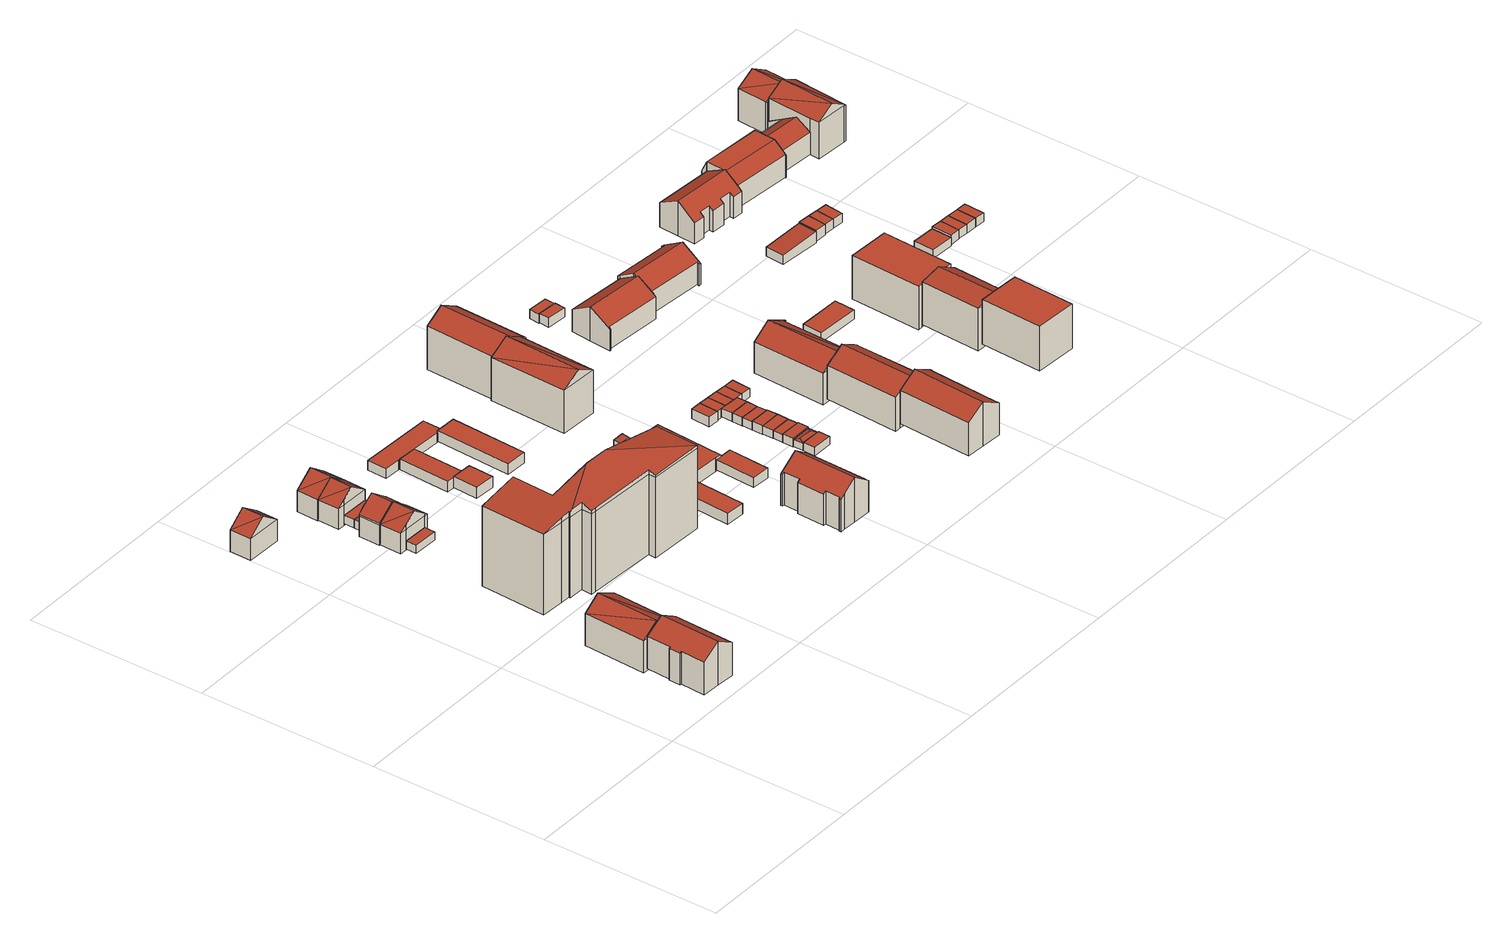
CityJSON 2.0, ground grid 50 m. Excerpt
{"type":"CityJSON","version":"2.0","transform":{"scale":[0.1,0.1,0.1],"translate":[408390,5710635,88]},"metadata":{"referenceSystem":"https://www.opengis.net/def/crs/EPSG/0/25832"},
"CityObjects":{
"building1":{"type":"Building","attributes":{"Gemeindeschluessel":"05978036","Geometrietyp2DReferenz":"3000","function":"31001_1000","roofType":"3100","measuredHeight":12.44},"geometry":[{"type":"MultiSurface","lod":"2","boundaries":[[[0,1,2,3]],[[1,4,5,2]],[[4,6,7,5]],[[6,8,9,7]],[[8,10,11,9]],[[10,12,13,11]],[[12,14,15,13]],[[14,16,17,15]],[[16,18,19,17]],[[18,20,21,19]],[[20,0,3,21]],[[16,14,12,10,8]],[[8,6,4,1,0,20,18,16]],[[3,2,5,7,9,11,13,15,17,19,21]]],"semantics":{"surfaces":[{"type":"WallSurface"},{"type":"RoofSurface"},{"type":"GroundSurface"}],"values":[0,0,0,0,0,0,0,0,0,0,0,1,1,2]}}]},
"building2":{"type":"Building","attributes":{"Gemeindeschluessel":"05978036","Geometrietyp2DReferenz":"3000","function":"31001_1000","roofType":"3100","measuredHeight":12.54},"geometry":[{"type":"MultiSurface","lod":"2","boundaries":[[[22,23,24,25]],[[23,26,27,24]],[[26,28,29,27]],[[28,22,25,29]],[[26,23,30]],[[22,28,31]],[[23,31,30]],[[31,23,22]],[[30,28,26]],[[28,30,31]],[[25,24,27,29]]],"semantics":{"surfaces":[{"type":"WallSurface"},{"type":"RoofSurface"},{"type":"GroundSurface"}],"values":[0,0,0,0,0,0,1,1,1,1,2]}}]},
"building3":{"type":"Building","attributes":{"Gemeindeschluessel":"05978036","Geometrietyp2DReferenz":"3000","function":"31001_1000","roofType":"5000","measuredHeight":9.91},"geometry":[{"type":"MultiSurface","lod":"2","boundaries":[[[32,33,34,35]],[[33,36,37,34]],[[36,38,39,37]],[[38,32,35,39]],[[32,40,41]],[[40,32,38]],[[41,36,33]],[[36,41,40]],[[33,32,41]],[[38,36,40]],[[35,34,37,39]]],"semantics":{"surfaces":[{"type":"WallSurface"},{"type":"RoofSurface"},{"type":"GroundSurface"}],"values":[0,0,0,0,1,1,1,1,0,0,2]}}]},
"building4":{"type":"Building","attributes":{"Gemeindeschluessel":"05978036","Geometrietyp2DReferenz":"3000","function":"31001_2460","roofType":"1000","measuredHeight":2.37},"geometry":[{"type":"MultiSurface","lod":"2","boundaries":[[[42,43,44,45]],[[43,46,47,44]],[[46,48,49,47]],[[48,42,45,49]],[[48,46,43,42]],[[45,44,47,49]]],"semantics":{"surfaces":[{"type":"WallSurface"},{"type":"RoofSurface"},{"type":"GroundSurface"}],"values":[0,0,0,0,1,2]}}]},
"building5":{"type":"Building","attributes":{"Gemeindeschluessel":"05978036","Geometrietyp2DReferenz":"3000","function":"31001_1000","roofType":"3100","measuredHeight":9.55},"geometry":[{"type":"MultiSurface","lod":"2","boundaries":[[[50,51,52,53]],[[51,54,55,52]],[[54,56,57,55]],[[56,58,59,57]],[[58,60,61,59]],[[60,50,53,61]],[[62,63,50]],[[50,60,64,62]],[[63,54,51]],[[62,65,54,63]],[[54,65,56]],[[56,65,62,64,58]],[[58,64,60]],[[50,63,51]],[[53,52,55,57,59,61]]],"semantics":{"surfaces":[{"type":"WallSurface"},{"type":"RoofSurface"},{"type":"GroundSurface"}],"values":[0,0,0,0,0,0,1,1,1,1,0,0,0,0,2]}}]},
"building6":{"type":"Building","attributes":{"Gemeindeschluessel":"05978036","Geometrietyp2DReferenz":"3000","function":"31001_1000","roofType":"5000","measuredHeight":9.78},"geometry":[{"type":"MultiSurface","lod":"2","boundaries":[[[66,67,68,69]],[[67,70,71,68]],[[70,72,73,71]],[[72,74,75,73]],[[74,76,77,75]],[[76,66,69,77]],[[78,79,80,81,82]],[[67,83,78,82,70]],[[66,83,67]],[[76,79,78,83,66]],[[72,81,80,74]],[[70,82,81,72]],[[74,80,79,76]],[[69,68,71,73,75,77]]],"semantics":{"surfaces":[{"type":"WallSurface"},{"type":"RoofSurface"},{"type":"GroundSurface"}],"values":[0,0,0,0,0,0,1,1,0,0,0,0,0,2]}}]},
"building7":{"type":"Building","attributes":{"Gemeindeschluessel":"05978036","Geometrietyp2DReferenz":"3000","function":"31001_2460","roofType":"1000","measuredHeight":2.38},"geometry":[{"type":"MultiSurface","lod":"2","boundaries":[[[84,85,86,77]],[[85,87,88,86]],[[87,89,69,88]],[[89,84,77,69]],[[89,87,85,84]],[[77,86,88,69]]],"semantics":{"surfaces":[{"type":"WallSurface"},{"type":"RoofSurface"},{"type":"GroundSurface"}],"values":[0,0,0,0,1,2]}}]},
"building8":{"type":"Building","attributes":{"Gemeindeschluessel":"05978036","Geometrietyp2DReferenz":"3000","function":"31001_2460","roofType":"1000","measuredHeight":2.43},"geometry":[{"type":"MultiSurface","lod":"2","boundaries":[[[85,90,91,92]],[[90,93,94,91]],[[93,87,95,94]],[[87,85,92,95]],[[87,93,90,85]],[[92,91,94,95]]],"semantics":{"surfaces":[{"type":"WallSurface"},{"type":"RoofSurface"},{"type":"GroundSurface"}],"values":[0,0,0,0,1,2]}}]},
"building9":{"type":"Building","attributes":{"Gemeindeschluessel":"05978036","Geometrietyp2DReferenz":"3000","function":"31001_1000","roofType":"5000","measuredHeight":9.51},"geometry":[{"type":"MultiSurface","lod":"2","boundaries":[[[96,97,98,99]],[[97,100,101,98]],[[100,102,103,101]],[[102,104,105,103]],[[104,106,107,105]],[[106,96,99,107]],[[108,109,96]],[[96,106,110,108]],[[109,100,97]],[[108,102,100,109]],[[102,108,110,104]],[[104,110,106]],[[96,109,97]],[[99,98,101,103,105,107]]],"semantics":{"surfaces":[{"type":"WallSurface"},{"type":"RoofSurface"},{"type":"GroundSurface"}],"values":[0,0,0,0,0,0,1,1,1,1,0,0,0,2]}}]},
"building10":{"type":"Building","attributes":{"Gemeindeschluessel":"05978036","Geometrietyp2DReferenz":"3000","function":"31001_1000"},"children":["building10-1","building10-2"]},
"building10-1":{"type":"BuildingPart","attributes":{"roofType":"5000","measuredHeight":27.52},"parents":["building10"],"geometry":[{"type":"MultiSurface","lod":"2","boundaries":[[[111,112,113,114]],[[112,115,116,113]],[[115,117,118,116]],[[117,119,120,118]],[[119,121,122,120]],[[121,123,124,122]],[[123,125,126,124]],[[125,127,128,126]],[[127,129,130,128]],[[129,131,132,130]],[[131,133,134,132]],[[133,135,136,134]],[[135,137,138,136]],[[139,140,141,142]],[[140,143,144,141]],[[143,145,146,144]],[[145,111,114,146]],[[147,148,149,150,151,152,153,154,155]],[[156,157,158,159,160,149,148]],[[161,162,127,125,163,164,165,151,150]],[[117,152,151,165,119]],[[119,165,164,121]],[[121,164,163,123]],[[123,163,125]],[[129,162,161,131]],[[131,161,150,133]],[[127,162,129]],[[135,149,160,166,137]],[[139,158,157,140]],[[140,157,156,143]],[[143,156,148,147,145]],[[145,147,155,111]],[[111,155,154,112]],[[112,154,153,115]],[[115,153,152,117]],[[133,150,149,135]],[[114,113,116,118,120,122,124,126,128,130,132,134,136,138,142,141,144,146]],[[142,138,137,139]],[[159,166,160]],[[137,166,159,158,139]]],"semantics":{"surfaces":[{"type":"WallSurface"},{"type":"RoofSurface"},{"type":"GroundSurface"},{"type":"ClosureSurface"}],"values":[0,0,0,0,0,0,0,0,0,0,0,0,0,0,0,0,0,1,1,1,0,0,0,0,0,0,0,0,0,0,0,0,0,0,0,0,2,3,0,3]}}]},
"building10-2":{"type":"BuildingPart","attributes":{"roofType":"2100","measuredHeight":26.49},"parents":["building10"],"geometry":[{"type":"MultiSurface","lod":"2","boundaries":[[[167,168,158,139,142,169]],[[166,170,171,138,137]],[[170,167,169,171]],[[170,166,159,168,167]],[[169,142,138,171]],[[159,158,168]],[[137,138,142,139]],[[137,139,158,159,166]]],"semantics":{"surfaces":[{"type":"WallSurface"},{"type":"RoofSurface"},{"type":"GroundSurface"},{"type":"ClosureSurface"}],"values":[0,0,0,1,2,0,3,3]}}]},
"building11":{"type":"Building","attributes":{"Gemeindeschluessel":"05978036","Geometrietyp2DReferenz":"3000","function":"31001_1000","roofType":"3100","measuredHeight":9.85},"geometry":[{"type":"MultiSurface","lod":"2","boundaries":[[[172,173,174,175]],[[173,96,176,174]],[[96,177,178,176]],[[177,172,175,178]],[[96,173,179]],[[172,177,180]],[[180,173,172]],[[173,180,179]],[[177,179,180]],[[179,177,96]],[[175,174,176,178]]],"semantics":{"surfaces":[{"type":"WallSurface"},{"type":"RoofSurface"},{"type":"GroundSurface"}],"values":[0,0,0,0,0,0,1,1,1,1,2]}}]},
"building12":{"type":"Building","attributes":{"Gemeindeschluessel":"05978036","Geometrietyp2DReferenz":"3000","function":"31001_2500","roofType":"1000","measuredHeight":3.18},"geometry":[{"type":"MultiSurface","lod":"2","boundaries":[[[181,182,183,184]],[[182,185,186,183]],[[185,187,188,186]],[[187,189,190,188]],[[189,181,184,190]],[[189,187,185,182,181]],[[184,183,186,188,190]]],"semantics":{"surfaces":[{"type":"WallSurface"},{"type":"RoofSurface"},{"type":"GroundSurface"}],"values":[0,0,0,0,0,1,2]}}]},
"building13":{"type":"Building","attributes":{"Gemeindeschluessel":"05978036","Geometrietyp2DReferenz":"3000","function":"31001_2460","roofType":"1000","measuredHeight":3.06},"geometry":[{"type":"MultiSurface","lod":"2","boundaries":[[[191,192,193,194]],[[192,195,196,193]],[[195,197,198,196]],[[197,191,194,198]],[[197,195,192,191]],[[194,193,196,198]]],"semantics":{"surfaces":[{"type":"WallSurface"},{"type":"RoofSurface"},{"type":"GroundSurface"}],"values":[0,0,0,0,1,2]}}]},
"building14":{"type":"Building","attributes":{"Gemeindeschluessel":"05978036","Geometrietyp2DReferenz":"3000","function":"31001_2460","roofType":"1000","measuredHeight":2.72},"geometry":[{"type":"MultiSurface","lod":"2","boundaries":[[[199,200,201,202]],[[200,203,204,201]],[[203,205,206,204]],[[205,207,208,206]],[[207,209,210,208]],[[209,199,202,210]],[[209,207,205,203,200,199]],[[202,201,204,206,208,210]]],"semantics":{"surfaces":[{"type":"WallSurface"},{"type":"RoofSurface"},{"type":"GroundSurface"}],"values":[0,0,0,0,0,0,1,2]}}]},
"building15":{"type":"Building","attributes":{"Gemeindeschluessel":"05978036","Geometrietyp2DReferenz":"3000","function":"31001_2460","roofType":"1000","measuredHeight":3.11},"geometry":[{"type":"MultiSurface","lod":"2","boundaries":[[[211,212,213,214]],[[212,215,216,213]],[[215,217,218,216]],[[217,211,214,218]],[[217,215,212,211]],[[214,213,216,218]]],"semantics":{"surfaces":[{"type":"WallSurface"},{"type":"RoofSurface"},{"type":"GroundSurface"}],"values":[0,0,0,0,1,2]}}]},
"building16":{"type":"Building","attributes":{"Gemeindeschluessel":"05978036","Geometrietyp2DReferenz":"3000","function":"31001_2460","roofType":"1000","measuredHeight":2.93},"geometry":[{"type":"MultiSurface","lod":"2","boundaries":[[[219,220,221,222]],[[220,223,224,221]],[[223,225,226,224]],[[225,227,228,226]],[[227,219,222,228]],[[227,225,223,220,219]],[[222,221,224,226,228]]],"semantics":{"surfaces":[{"type":"WallSurface"},{"type":"RoofSurface"},{"type":"GroundSurface"}],"values":[0,0,0,0,0,1,2]}}]},
"building17":{"type":"Building","attributes":{"Gemeindeschluessel":"05978036","Geometrietyp2DReferenz":"3000","function":"31001_1000","roofType":"3100","measuredHeight":12.74},"geometry":[{"type":"MultiSurface","lod":"2","boundaries":[[[229,230,231,232]],[[230,233,234,231]],[[233,235,236,234]],[[235,237,238,236]],[[237,239,240,238]],[[239,241,242,240]],[[241,243,244,242]],[[243,245,246,244]],[[245,247,248,246]],[[247,249,250,248]],[[249,251,252,250]],[[251,253,254,252]],[[253,255,256,254]],[[255,257,258,256]],[[257,259,260,258]],[[259,261,262,260]],[[261,229,232,262]],[[257,255,253,251,249,247]],[[247,245,243,241,239,237,235,233,230,229,261,259,257]],[[232,231,234,236,238,240,242,244,246,248,250,252,254,256,258,260,262]]],"semantics":{"surfaces":[{"type":"WallSurface"},{"type":"RoofSurface"},{"type":"GroundSurface"}],"values":[0,0,0,0,0,0,0,0,0,0,0,0,0,0,0,0,0,1,1,2]}}]},
"building18":{"type":"Building","attributes":{"Gemeindeschluessel":"05978036","Geometrietyp2DReferenz":"3000","function":"31001_1100","roofType":"1000","measuredHeight":3.92},"geometry":[{"type":"MultiSurface","lod":"2","boundaries":[[[263,264,265,266]],[[264,267,268,265]],[[267,269,270,268]],[[269,271,272,270]],[[271,273,274,272]],[[273,275,276,274]],[[275,277,278,276]],[[277,279,280,278]],[[279,281,282,280]],[[281,283,284,282]],[[283,285,286,284]],[[285,287,288,286]],[[287,289,290,288]],[[289,263,266,290]],[[289,287,285,283,281,279,277,275,273,271,269,267,264,263]],[[266,265,268,270,272,274,276,278,280,282,284,286,288,290]]],"semantics":{"surfaces":[{"type":"WallSurface"},{"type":"RoofSurface"},{"type":"GroundSurface"}],"values":[0,0,0,0,0,0,0,0,0,0,0,0,0,0,1,2]}}]},
"building19":{"type":"Building","attributes":{"Gemeindeschluessel":"05978036","Geometrietyp2DReferenz":"3000","function":"31001_2460","roofType":"1000","measuredHeight":2.73},"geometry":[{"type":"MultiSurface","lod":"2","boundaries":[[[291,292,293,294]],[[292,295,296,293]],[[295,297,298,296]],[[297,299,300,298]],[[299,291,294,300]],[[299,297,295,292,291]],[[294,293,296,298,300]]],"semantics":{"surfaces":[{"type":"WallSurface"},{"type":"RoofSurface"},{"type":"GroundSurface"}],"values":[0,0,0,0,0,1,2]}}]},
"building20":{"type":"Building","attributes":{"Gemeindeschluessel":"05978036","Geometrietyp2DReferenz":"3000","function":"31001_1000","roofType":"3100","measuredHeight":15.39},"geometry":[{"type":"MultiSurface","lod":"2","boundaries":[[[301,302,303,304]],[[302,305,306,303]],[[305,307,308,306]],[[307,309,310,308]],[[309,301,304,310]],[[301,309,311]],[[311,312,301]],[[312,311,313,305]],[[312,305,302]],[[307,313,311,309]],[[305,313,307]],[[301,312,302]],[[304,303,306,308,310]]],"semantics":{"surfaces":[{"type":"WallSurface"},{"type":"RoofSurface"},{"type":"GroundSurface"}],"values":[0,0,0,0,0,1,1,1,1,0,0,0,2]}}]},
"building21":{"type":"Building","attributes":{"Gemeindeschluessel":"05978036","Geometrietyp2DReferenz":"3000","function":"31001_2460","roofType":"1000","measuredHeight":2.24},"geometry":[{"type":"MultiSurface","lod":"2","boundaries":[[[314,315,316,317]],[[315,318,319,316]],[[318,320,321,319]],[[320,314,317,321]],[[320,318,315,314]],[[317,316,319,321]]],"semantics":{"surfaces":[{"type":"WallSurface"},{"type":"RoofSurface"},{"type":"GroundSurface"}],"values":[0,0,0,0,1,2]}}]},
"building22":{"type":"Building","attributes":{"Gemeindeschluessel":"05978036","Geometrietyp2DReferenz":"3000","function":"31001_2460","roofType":"5000","measuredHeight":2.42},"geometry":[{"type":"MultiSurface","lod":"2","boundaries":[[[322,323,324,316]],[[323,325,326,324]],[[325,327,319,326]],[[327,322,316,319]],[[328,327,325]],[[329,328,325,323]],[[329,323,322]],[[328,329,322,327]],[[316,324,326,319]]],"semantics":{"surfaces":[{"type":"WallSurface"},{"type":"RoofSurface"},{"type":"GroundSurface"}],"values":[0,0,0,0,1,1,1,1,2]}}]},
"building23":{"type":"Building","attributes":{"Gemeindeschluessel":"05978036","Geometrietyp2DReferenz":"3000","function":"31001_2460","roofType":"1000","measuredHeight":2.46},"geometry":[{"type":"MultiSurface","lod":"2","boundaries":[[[330,331,332,333]],[[331,334,335,332]],[[334,336,337,335]],[[336,330,333,337]],[[336,334,331,330]],[[333,332,335,337]]],"semantics":{"surfaces":[{"type":"WallSurface"},{"type":"RoofSurface"},{"type":"GroundSurface"}],"values":[0,0,0,0,1,2]}}]},
"building24":{"type":"Building","attributes":{"Gemeindeschluessel":"05978036","Geometrietyp2DReferenz":"3000","function":"31001_2460","roofType":"1000","measuredHeight":2.22},"geometry":[{"type":"MultiSurface","lod":"2","boundaries":[[[338,339,332,335]],[[339,340,341,332]],[[340,342,343,341]],[[342,344,345,343]],[[344,338,335,345]],[[344,342,340,339,338]],[[335,332,341,343,345]]],"semantics":{"surfaces":[{"type":"WallSurface"},{"type":"RoofSurface"},{"type":"GroundSurface"}],"values":[0,0,0,0,0,1,2]}}]},
"building25":{"type":"Building","attributes":{"Gemeindeschluessel":"05978036","Geometrietyp2DReferenz":"3000","function":"31001_2460","roofType":"1000","measuredHeight":2.74},"geometry":[{"type":"MultiSurface","lod":"2","boundaries":[[[346,347,348,349]],[[347,350,351,348]],[[350,352,353,351]],[[352,346,349,353]],[[352,350,347,346]],[[349,348,351,353]]],"semantics":{"surfaces":[{"type":"WallSurface"},{"type":"RoofSurface"},{"type":"GroundSurface"}],"values":[0,0,0,0,1,2]}}]},
"building26":{"type":"Building","attributes":{"Gemeindeschluessel":"05978036","Geometrietyp2DReferenz":"3000","function":"31001_2460","roofType":"1000","measuredHeight":2.29},"geometry":[{"type":"MultiSurface","lod":"2","boundaries":[[[340,354,355,356]],[[354,357,358,355]],[[357,342,359,358]],[[342,340,356,359]],[[342,357,354,340]],[[356,355,358,359]]],"semantics":{"surfaces":[{"type":"WallSurface"},{"type":"RoofSurface"},{"type":"GroundSurface"}],"values":[0,0,0,0,1,2]}}]},
"building27":{"type":"Building","attributes":{"Gemeindeschluessel":"05978036","Geometrietyp2DReferenz":"3000","function":"31001_2460","roofType":"1000","measuredHeight":2.54},"geometry":[{"type":"MultiSurface","lod":"2","boundaries":[[[354,360,361,362]],[[360,363,364,361]],[[363,357,365,364]],[[357,354,362,365]],[[357,363,360,354]],[[362,361,364,365]]],"semantics":{"surfaces":[{"type":"WallSurface"},{"type":"RoofSurface"},{"type":"GroundSurface"}],"values":[0,0,0,0,1,2]}}]},
"building28":{"type":"Building","attributes":{"Gemeindeschluessel":"05978036","Geometrietyp2DReferenz":"3000","function":"31001_2460","roofType":"1000","measuredHeight":2.28},"geometry":[{"type":"MultiSurface","lod":"2","boundaries":[[[366,367,368,361]],[[367,369,370,368]],[[369,371,364,370]],[[371,366,361,364]],[[371,369,367,366]],[[361,368,370,364]]],"semantics":{"surfaces":[{"type":"WallSurface"},{"type":"RoofSurface"},{"type":"GroundSurface"}],"values":[0,0,0,0,1,2]}}]},
"building29":{"type":"Building","attributes":{"Gemeindeschluessel":"05978036","Geometrietyp2DReferenz":"3000","function":"31001_2460","roofType":"1000","measuredHeight":2.55},"geometry":[{"type":"MultiSurface","lod":"2","boundaries":[[[346,352,372,373]],[[352,374,375,372]],[[374,376,377,375]],[[376,378,379,377]],[[378,346,373,379]],[[378,376,374,352,346]],[[373,372,375,377,379]]],"semantics":{"surfaces":[{"type":"WallSurface"},{"type":"RoofSurface"},{"type":"GroundSurface"}],"values":[0,0,0,0,0,1,2]}}]},
"building30":{"type":"Building","attributes":{"Gemeindeschluessel":"05978036","Geometrietyp2DReferenz":"3000","function":"31001_1000","roofType":"3100","measuredHeight":15.35},"geometry":[{"type":"MultiSurface","lod":"2","boundaries":[[[380,381,382,383]],[[381,384,385,382]],[[384,386,387,385]],[[386,388,389,387]],[[388,390,391,389]],[[390,392,393,391]],[[392,394,395,393]],[[394,396,397,395]],[[396,398,399,397]],[[398,400,401,399]],[[400,380,383,401]],[[396,394,392,390]],[[390,388,386,384,381,380,400,398,396]],[[383,382,385,387,389,391,393,395,397,399,401]]],"semantics":{"surfaces":[{"type":"WallSurface"},{"type":"RoofSurface"},{"type":"GroundSurface"}],"values":[0,0,0,0,0,0,0,0,0,0,0,1,1,2]}}]},
"building31":{"type":"Building","attributes":{"Gemeindeschluessel":"05978036","Geometrietyp2DReferenz":"3000","function":"31001_2460","roofType":"1000","measuredHeight":2.34},"geometry":[{"type":"MultiSurface","lod":"2","boundaries":[[[367,402,403,404]],[[402,405,406,403]],[[405,369,407,406]],[[369,367,404,407]],[[369,405,402,367]],[[404,403,406,407]]],"semantics":{"surfaces":[{"type":"WallSurface"},{"type":"RoofSurface"},{"type":"GroundSurface"}],"values":[0,0,0,0,1,2]}}]},
"building32":{"type":"Building","attributes":{"Gemeindeschluessel":"05978036","Geometrietyp2DReferenz":"3000","function":"31001_2460","roofType":"1000","measuredHeight":2.33},"geometry":[{"type":"MultiSurface","lod":"2","boundaries":[[[402,408,409,403]],[[408,410,411,409]],[[410,412,413,411]],[[412,414,415,413]],[[414,405,406,415]],[[405,402,403,406]],[[405,414,412,410,408,402]],[[403,409,411,413,415,406]]],"semantics":{"surfaces":[{"type":"WallSurface"},{"type":"RoofSurface"},{"type":"GroundSurface"}],"values":[0,0,0,0,0,0,1,2]}}]},
"building33":{"type":"Building","attributes":{"Gemeindeschluessel":"05978036","Geometrietyp2DReferenz":"3000","function":"31001_2460","roofType":"1000","measuredHeight":2.55},"geometry":[{"type":"MultiSurface","lod":"2","boundaries":[[[376,374,416,417]],[[374,418,419,416]],[[418,420,421,419]],[[420,376,417,421]],[[420,418,374,376]],[[417,416,419,421]]],"semantics":{"surfaces":[{"type":"WallSurface"},{"type":"RoofSurface"},{"type":"GroundSurface"}],"values":[0,0,0,0,1,2]}}]},
"building34":{"type":"Building","attributes":{"Gemeindeschluessel":"05978036","Geometrietyp2DReferenz":"3000","function":"31001_2460","roofType":"1000","measuredHeight":2.53},"geometry":[{"type":"MultiSurface","lod":"2","boundaries":[[[420,418,419,421]],[[418,422,423,419]],[[422,424,425,423]],[[424,426,427,425]],[[426,420,421,427]],[[426,424,422,418,420]],[[421,419,423,425,427]]],"semantics":{"surfaces":[{"type":"WallSurface"},{"type":"RoofSurface"},{"type":"GroundSurface"}],"values":[0,0,0,0,0,1,2]}}]},
"building35":{"type":"Building","attributes":{"Gemeindeschluessel":"05978036","Geometrietyp2DReferenz":"3000","function":"31001_1000","roofType":"3100","measuredHeight":12.64},"geometry":[{"type":"MultiSurface","lod":"2","boundaries":[[[428,429,430,431]],[[429,432,433,430]],[[432,434,435,433]],[[434,436,437,435]],[[436,438,439,437]],[[438,440,441,439]],[[440,442,443,441]],[[442,444,445,443]],[[444,446,447,445]],[[446,448,449,447]],[[448,428,431,449]],[[444,442,440,438,436,434,432,429,428]],[[428,448,446,444]],[[431,430,433,435,437,439,441,443,445,447,449]]],"semantics":{"surfaces":[{"type":"WallSurface"},{"type":"RoofSurface"},{"type":"GroundSurface"}],"values":[0,0,0,0,0,0,0,0,0,0,0,1,1,2]}}]},
"building36":{"type":"Building","attributes":{"Gemeindeschluessel":"05978036","Geometrietyp2DReferenz":"3000","function":"31001_2460","roofType":"1000","measuredHeight":2.53},"geometry":[{"type":"MultiSurface","lod":"2","boundaries":[[[424,422,423,425]],[[422,450,451,423]],[[450,452,453,451]],[[452,424,425,453]],[[452,450,422,424]],[[425,423,451,453]]],"semantics":{"surfaces":[{"type":"WallSurface"},{"type":"RoofSurface"},{"type":"GroundSurface"}],"values":[0,0,0,0,1,2]}}]},
"building37":{"type":"Building","attributes":{"Gemeindeschluessel":"05978036","Geometrietyp2DReferenz":"3000","function":"31001_1000","roofType":"3100","measuredHeight":12.73},"geometry":[{"type":"MultiSurface","lod":"2","boundaries":[[[454,455,456,457]],[[455,458,459,456]],[[458,460,461,459]],[[460,462,463,461]],[[462,464,465,463]],[[464,466,467,465]],[[466,468,469,467]],[[468,470,471,469]],[[470,472,473,471]],[[472,474,475,473]],[[474,476,477,475]],[[476,454,457,477]],[[472,470,468,466,464]],[[464,462,460,458,455,454,476,474,472]],[[457,456,459,461,463,465,467,469,471,473,475,477]]],"semantics":{"surfaces":[{"type":"WallSurface"},{"type":"RoofSurface"},{"type":"GroundSurface"}],"values":[0,0,0,0,0,0,0,0,0,0,0,0,1,1,2]}}]},
"building38":{"type":"Building","attributes":{"Gemeindeschluessel":"05978036","Geometrietyp2DReferenz":"3000","function":"31001_1000","roofType":"5000","measuredHeight":12.26},"geometry":[{"type":"MultiSurface","lod":"2","boundaries":[[[478,479,480,481]],[[479,482,483,480]],[[482,484,485,483]],[[484,486,487,485]],[[486,488,489,487]],[[488,490,491,489]],[[490,492,493,491]],[[492,478,481,493]],[[494,495,479,478]],[[482,486,484]],[[486,495,488]],[[495,486,482]],[[488,492,490]],[[488,494,492]],[[494,488,495]],[[478,492,494]],[[482,479,495]],[[481,480,483,485,487,489,491,493]]],"semantics":{"surfaces":[{"type":"WallSurface"},{"type":"RoofSurface"},{"type":"GroundSurface"}],"values":[0,0,0,0,0,0,0,0,1,1,1,1,1,1,1,0,0,2]}}]},
"building39":{"type":"Building","attributes":{"Gemeindeschluessel":"05978036","Geometrietyp2DReferenz":"3000","function":"31001_2460","roofType":"1000","measuredHeight":2.63},"geometry":[{"type":"MultiSurface","lod":"2","boundaries":[[[496,497,498,499]],[[497,500,501,498]],[[500,502,503,501]],[[502,496,499,503]],[[502,500,497,496]],[[499,498,501,503]]],"semantics":{"surfaces":[{"type":"WallSurface"},{"type":"RoofSurface"},{"type":"GroundSurface"}],"values":[0,0,0,0,1,2]}}]},
"building40":{"type":"Building","attributes":{"Gemeindeschluessel":"05978036","Geometrietyp2DReferenz":"3000","function":"31001_2460","roofType":"1000","measuredHeight":2.65},"geometry":[{"type":"MultiSurface","lod":"2","boundaries":[[[504,505,506,507]],[[505,508,509,506]],[[508,510,511,509]],[[510,504,507,511]],[[510,508,505,504]],[[507,506,509,511]]],"semantics":{"surfaces":[{"type":"WallSurface"},{"type":"RoofSurface"},{"type":"GroundSurface"}],"values":[0,0,0,0,1,2]}}]},
"building41":{"type":"Building","attributes":{"Gemeindeschluessel":"05978036","Geometrietyp2DReferenz":"3000","function":"31001_1000","roofType":"3100","measuredHeight":9.69},"geometry":[{"type":"MultiSurface","lod":"2","boundaries":[[[512,513,514,515]],[[513,516,517,514]],[[516,518,519,517]],[[518,520,521,519]],[[520,522,523,521]],[[522,524,525,523]],[[524,526,527,525]],[[526,528,529,527]],[[528,512,515,529]],[[524,522,520,518]],[[518,516,513,512,528,526,524]],[[515,514,517,519,521,523,525,527,529]]],"semantics":{"surfaces":[{"type":"WallSurface"},{"type":"RoofSurface"},{"type":"GroundSurface"}],"values":[0,0,0,0,0,0,0,0,0,1,1,2]}}]},
"building42":{"type":"Building","attributes":{"Gemeindeschluessel":"05978036","Geometrietyp2DReferenz":"3000","function":"31001_2460","roofType":"1000","measuredHeight":2.65},"geometry":[{"type":"MultiSurface","lod":"2","boundaries":[[[530,531,532,533]],[[531,534,535,532]],[[534,536,537,535]],[[536,530,533,537]],[[536,534,531,530]],[[533,532,535,537]]],"semantics":{"surfaces":[{"type":"WallSurface"},{"type":"RoofSurface"},{"type":"GroundSurface"}],"values":[0,0,0,0,1,2]}}]},
"building43":{"type":"Building","attributes":{"Gemeindeschluessel":"05978036","Geometrietyp2DReferenz":"3000","function":"31001_1000","roofType":"3100","measuredHeight":9.55},"geometry":[{"type":"MultiSurface","lod":"2","boundaries":[[[538,539,540,541]],[[539,542,543,540]],[[542,544,545,543]],[[544,546,547,545]],[[546,548,549,547]],[[548,550,551,549]],[[550,552,553,551]],[[552,554,555,553]],[[554,556,557,555]],[[556,558,559,557]],[[558,560,561,559]],[[560,562,563,561]],[[562,538,541,563]],[[558,556,554,552,550,548,546]],[[546,544,542,539,538,562,560,558]],[[541,540,543,545,547,549,551,553,555,557,559,561,563]]],"semantics":{"surfaces":[{"type":"WallSurface"},{"type":"RoofSurface"},{"type":"GroundSurface"}],"values":[0,0,0,0,0,0,0,0,0,0,0,0,0,1,1,2]}}]},
"building44":{"type":"Building","attributes":{"Gemeindeschluessel":"05978036","Geometrietyp2DReferenz":"3000","function":"31001_1000","roofType":"1000","measuredHeight":12.71},"geometry":[{"type":"MultiSurface","lod":"2","boundaries":[[[564,565,566,567]],[[565,568,569,566]],[[568,570,571,569]],[[570,572,573,571]],[[572,564,567,573]],[[572,570,568,565,564]],[[567,566,569,571,573]]],"semantics":{"surfaces":[{"type":"WallSurface"},{"type":"RoofSurface"},{"type":"GroundSurface"}],"values":[0,0,0,0,0,1,2]}}]},
"building45":{"type":"Building","attributes":{"Gemeindeschluessel":"05978036","Geometrietyp2DReferenz":"3000","function":"31001_1000","roofType":"5000","measuredHeight":13.26},"geometry":[{"type":"MultiSurface","lod":"2","boundaries":[[[574,575,576,577]],[[575,578,579,576]],[[578,580,581,579]],[[580,574,577,581]],[[578,575,582,583]],[[583,582,574,580]],[[575,574,582]],[[580,578,583]],[[577,576,579,581]]],"semantics":{"surfaces":[{"type":"WallSurface"},{"type":"RoofSurface"},{"type":"GroundSurface"}],"values":[0,0,0,0,1,1,0,0,2]}}]},
"building46":{"type":"Building","attributes":{"Gemeindeschluessel":"05978036","Geometrietyp2DReferenz":"3000","function":"31001_1000","roofType":"1000","measuredHeight":12.31},"geometry":[{"type":"MultiSurface","lod":"2","boundaries":[[[584,585,586,587]],[[585,588,589,586]],[[588,590,591,589]],[[590,592,593,591]],[[592,584,587,593]],[[592,590,588,585,584]],[[587,586,589,591,593]]],"semantics":{"surfaces":[{"type":"WallSurface"},{"type":"RoofSurface"},{"type":"GroundSurface"}],"values":[0,0,0,0,0,1,2]}}]},
"building47":{"type":"Building","attributes":{"Gemeindeschluessel":"05978036","Geometrietyp2DReferenz":"3000","function":"31001_2460","roofType":"2100","measuredHeight":3.3},"geometry":[{"type":"MultiSurface","lod":"2","boundaries":[[[594,595,596,597]],[[595,598,599,596]],[[598,600,601,599]],[[600,594,597,601]],[[600,598,595,594]],[[597,596,599,601]]],"semantics":{"surfaces":[{"type":"WallSurface"},{"type":"RoofSurface"},{"type":"GroundSurface"}],"values":[0,0,0,0,1,2]}}]},
"building48":{"type":"Building","attributes":{"Gemeindeschluessel":"05978036","Geometrietyp2DReferenz":"3000","function":"31001_1000","roofType":"3100","measuredHeight":9.96},"geometry":[{"type":"MultiSurface","lod":"2","boundaries":[[[602,603,604,605]],[[603,606,607,604]],[[606,608,609,607]],[[608,610,611,609]],[[610,612,613,611]],[[612,614,615,613]],[[614,616,617,615]],[[616,618,619,617]],[[618,620,621,619]],[[620,622,623,621]],[[622,624,625,623]],[[624,626,627,625]],[[626,628,629,627]],[[628,630,631,629]],[[630,602,605,631]],[[626,624,622,620]],[[620,618,616,614,612,610,608,606,603,602,630,628,626]],[[605,604,607,609,611,613,615,617,619,621,623,625,627,629,631]]],"semantics":{"surfaces":[{"type":"WallSurface"},{"type":"RoofSurface"},{"type":"GroundSurface"}],"values":[0,0,0,0,0,0,0,0,0,0,0,0,0,0,0,1,1,2]}}]},
"building49":{"type":"Building","attributes":{"Gemeindeschluessel":"05978036","Geometrietyp2DReferenz":"3000","function":"31001_2460","roofType":"1000","measuredHeight":3.08},"geometry":[{"type":"MultiSurface","lod":"2","boundaries":[[[632,633,634,635]],[[633,636,637,634]],[[636,638,639,637]],[[638,632,635,639]],[[638,636,633,632]],[[635,634,637,639]]],"semantics":{"surfaces":[{"type":"WallSurface"},{"type":"RoofSurface"},{"type":"GroundSurface"}],"values":[0,0,0,0,1,2]}}]},
"building50":{"type":"Building","attributes":{"Gemeindeschluessel":"05978036","Geometrietyp2DReferenz":"3000","function":"31001_2460","roofType":"1000","measuredHeight":2.74},"geometry":[{"type":"MultiSurface","lod":"2","boundaries":[[[638,636,640,641]],[[636,642,643,640]],[[642,644,645,643]],[[644,638,641,645]],[[644,642,636,638]],[[641,640,643,645]]],"semantics":{"surfaces":[{"type":"WallSurface"},{"type":"RoofSurface"},{"type":"GroundSurface"}],"values":[0,0,0,0,1,2]}}]},
"building51":{"type":"Building","attributes":{"Gemeindeschluessel":"05978036","Geometrietyp2DReferenz":"3000","function":"31001_2460","roofType":"1000","measuredHeight":2.4},"geometry":[{"type":"MultiSurface","lod":"2","boundaries":[[[646,647,648,649]],[[647,650,651,648]],[[650,652,653,651]],[[652,646,649,653]],[[652,650,647,646]],[[649,648,651,653]]],"semantics":{"surfaces":[{"type":"WallSurface"},{"type":"RoofSurface"},{"type":"GroundSurface"}],"values":[0,0,0,0,1,2]}}]},
"building52":{"type":"Building","attributes":{"Gemeindeschluessel":"05978036","Geometrietyp2DReferenz":"3000","function":"31001_2460","roofType":"1000","measuredHeight":2.75},"geometry":[{"type":"MultiSurface","lod":"2","boundaries":[[[644,642,643,645]],[[642,654,655,643]],[[654,656,657,655]],[[656,644,645,657]],[[656,654,642,644]],[[645,643,655,657]]],"semantics":{"surfaces":[{"type":"WallSurface"},{"type":"RoofSurface"},{"type":"GroundSurface"}],"values":[0,0,0,0,1,2]}}]},
"building53":{"type":"Building","attributes":{"Gemeindeschluessel":"05978036","Geometrietyp2DReferenz":"3000","function":"31001_2460","roofType":"1000","measuredHeight":2.62},"geometry":[{"type":"MultiSurface","lod":"2","boundaries":[[[658,659,660,661]],[[659,662,663,660]],[[662,664,665,663]],[[664,658,661,665]],[[664,662,659,658]],[[661,660,663,665]]],"semantics":{"surfaces":[{"type":"WallSurface"},{"type":"RoofSurface"},{"type":"GroundSurface"}],"values":[0,0,0,0,1,2]}}]},
"building54":{"type":"Building","attributes":{"Gemeindeschluessel":"05978036","Geometrietyp2DReferenz":"3000","function":"31001_2460","roofType":"1000","measuredHeight":2.49},"geometry":[{"type":"MultiSurface","lod":"2","boundaries":[[[664,662,666,667]],[[662,668,669,666]],[[668,670,671,669]],[[670,664,667,671]],[[670,668,662,664]],[[667,666,669,671]]],"semantics":{"surfaces":[{"type":"WallSurface"},{"type":"RoofSurface"},{"type":"GroundSurface"}],"values":[0,0,0,0,1,2]}}]},
"building55":{"type":"Building","attributes":{"Gemeindeschluessel":"05978036","Geometrietyp2DReferenz":"3000","function":"31001_2460","roofType":"1000","measuredHeight":2.48},"geometry":[{"type":"MultiSurface","lod":"2","boundaries":[[[670,668,669,671]],[[668,672,673,669]],[[672,674,675,673]],[[674,670,671,675]],[[674,672,668,670]],[[671,669,673,675]]],"semantics":{"surfaces":[{"type":"WallSurface"},{"type":"RoofSurface"},{"type":"GroundSurface"}],"values":[0,0,0,0,1,2]}}]},
"building56":{"type":"Building","attributes":{"Gemeindeschluessel":"05978036","Geometrietyp2DReferenz":"3000","function":"31001_2460","roofType":"1000","measuredHeight":2.46},"geometry":[{"type":"MultiSurface","lod":"2","boundaries":[[[674,672,673,675]],[[672,676,677,673]],[[676,678,679,677]],[[678,680,681,679]],[[680,674,675,681]],[[680,678,676,672,674]],[[675,673,677,679,681]]],"semantics":{"surfaces":[{"type":"WallSurface"},{"type":"RoofSurface"},{"type":"GroundSurface"}],"values":[0,0,0,0,0,1,2]}}]},
"building57":{"type":"Building","attributes":{"Gemeindeschluessel":"05978036","Geometrietyp2DReferenz":"3000","function":"31001_1000","roofType":"9999","measuredHeight":9.23},"geometry":[{"type":"MultiSurface","lod":"2","boundaries":[[[682,683,684,685]],[[683,686,687,684]],[[686,688,689,687]],[[688,690,691,689]],[[690,692,693,691]],[[692,694,695,693]],[[694,696,697,695]],[[696,698,699,697]],[[698,700,701,699]],[[700,702,703,701]],[[702,704,705,703]],[[704,706,707,705]],[[706,708,709,707]],[[708,710,711,709]],[[710,712,713,711]],[[712,714,715,713]],[[714,716,717,715]],[[716,718,719,717]],[[718,682,685,719]],[[696,694,692,690,688,686,683,682,718]],[[714,712,710,708,706,704,702,700,698]],[[718,716,714,698,696]],[[685,684,687,689,691,693,695,697,699,701,703,705,707,709,711,713,715,717,719]]],"semantics":{"surfaces":[{"type":"WallSurface"},{"type":"RoofSurface"},{"type":"GroundSurface"}],"values":[0,0,0,0,0,0,0,0,0,0,0,0,0,0,0,0,0,0,0,1,1,1,2]}}]},
"building58":{"type":"Building","attributes":{"Gemeindeschluessel":"05978036","Geometrietyp2DReferenz":"3000","function":"31001_1000"},"children":["building58-1","building58-2","building58-3"]},
"building58-1":{"type":"BuildingPart","attributes":{"roofType":"3100","measuredHeight":8.81},"parents":["building58"],"geometry":[{"type":"MultiSurface","lod":"2","boundaries":[[[720,721,722,723]],[[721,724,725,722]],[[724,726,727,725]],[[726,728,729,727]],[[728,730,731,729]],[[724,721,720,732]],[[732,733,730,728,726,724]],[[731,734,735,723,722,725,727,729]],[[734,731,730,733]],[[735,734,733,732]],[[720,723,735,732]]],"semantics":{"surfaces":[{"type":"WallSurface"},{"type":"RoofSurface"},{"type":"GroundSurface"},{"type":"ClosureSurface"}],"values":[0,0,0,0,0,1,1,2,3,3,3]}}]},
"building58-2":{"type":"BuildingPart","attributes":{"roofType":"3100","measuredHeight":13.29},"parents":["building58"],"geometry":[{"type":"MultiSurface","lod":"2","boundaries":[[[736,737,738,739,740]],[[737,741,742,738]],[[741,743,744,742]],[[743,745,720,723,744]],[[746,747,748]],[[748,745,743,746]],[[747,737,736]],[[746,749,737,747]],[[737,749,741]],[[741,749,746,743]],[[723,735,734,739,738,742,744]],[[733,732,720,745,748,750,751]],[[733,734,735,732]],[[732,735,723,720]],[[740,752,736]],[[753,750,748]],[[734,733,751,740,739]],[[740,751,750,753,752]],[[747,736,752,754,753,748]],[[754,752,753]]],"semantics":{"surfaces":[{"type":"WallSurface"},{"type":"RoofSurface"},{"type":"GroundSurface"},{"type":"ClosureSurface"}],"values":[0,0,0,0,1,1,1,1,0,0,2,0,3,3,0,0,3,3,0,3]}}]},
"building58-3":{"type":"BuildingPart","attributes":{"roofType":"5000","measuredHeight":12.08},"parents":["building58"],"geometry":[{"type":"MultiSurface","lod":"2","boundaries":[[[755,756,757,731,730]],[[756,758,759,757]],[[758,760,761,759]],[[760,762,763,761]],[[762,740,739,763]],[[760,740,762]],[[764,740,760]],[[740,764,754,752]],[[758,754,764]],[[756,754,758]],[[754,756,755,750,753]],[[760,758,764]],[[731,757,759,761,763,739,734]],[[730,733,751,755]],[[730,731,734,733]],[[734,739,740,751,733]],[[750,755,751]],[[752,753,750,751,740]],[[754,753,752]]],"semantics":{"surfaces":[{"type":"WallSurface"},{"type":"RoofSurface"},{"type":"GroundSurface"},{"type":"ClosureSurface"}],"values":[0,0,0,0,0,1,1,1,1,1,1,0,2,0,3,3,0,3,3]}}]}
},
"vertices":[
[143,83,143],[145,116,143],[145,116,53],[143,83,53],[148,116,145],[148,116,53],[151,185,145],[151,185,53],[204,183,177],[204,183,53],[246,181,151],[246,181,53],[256,180,145],[256,180,53],[248,9,146],[248,9,53],[196,12,177],[196,12,53],[144,14,146],[144,14,53],[148,83,146],[148,83,53],
[139,186,138],[148,363,138],[148,363,46],[139,186,46],[255,358,138],[255,358,46],[246,181,138],[246,181,46],[194,361,171],[186,184,171],
[5,1293,67],[106,1291,67],[106,1291,6],[5,1293,6],[105,1230,67],[105,1230,6],[4,1232,67],[4,1232,6],[52,1231,105],[53,1292,105],
[240,954,46],[310,952,46],[310,952,23],[240,954,23],[309,922,46],[309,922,23],[239,924,46],[239,924,23],
[220,1016,78],[321,1014,78],[321,1014,20],[220,1016,20],[320,952,78],[320,952,20],[310,952,78],[310,952,20],[240,954,78],[240,954,20],[219,955,78],[219,955,20],[269,953,115],[271,1015,115],[240,954,93],[310,952,85],
[322,1076,75],[323,1076,75],[323,1076,17],[322,1076,17],[321,1014,75],[321,1014,17],[220,1017,75],[220,1017,17],[222,1078,75],[222,1078,17],[242,1078,75],[242,1078,17],[269,1077,115],[242,1078,95],[222,1078,80],[220,1017,80],[268,1016,115],[322,1076,76],
[242,1078,40],[243,1108,40],[243,1108,17],[323,1106,40],[323,1106,17],[322,1076,40],
[243,1138,40],[243,1138,16],[243,1108,16],[323,1136,40],[323,1136,16],[323,1106,16],
[224,1200,69],[326,1197,69],[326,1197,11],[224,1200,11],[324,1136,69],[324,1136,11],[323,1136,69],[323,1136,11],[243,1138,69],[243,1138,11],[223,1138,69],[223,1138,11],[270,1137,106],[272,1199,106],[243,1138,85],
[554,481,257],[359,490,257],[359,490,28],[554,481,28],[345,491,257],[345,491,28],[346,521,257],[346,521,28],[303,523,257],[303,523,28],[304,527,257],[304,527,28],[276,528,257],[276,528,28],[211,531,257],[211,531,28],[219,717,257],[219,717,28],[333,712,257],[333,712,28],[328,592,257],[328,592,28],[453,586,257],[453,586,28],[521,583,257],[521,583,28],[577,581,257],[577,581,28],[610,579,257],[712,575,257],[712,575,28],[610,579,28],[707,453,257],[707,453,28],[553,460,257],[553,460,28],[553,460,263],[706,453,266],[521,583,303],[453,586,302],[311,523,276],[346,521,277],[345,491,266],[359,490,267],[554,481,270],[707,453,266],[712,575,266],[610,579,286],[586,580,290],[577,581,292],[328,592,278],[333,712,278],[276,528,269],[304,527,274],[303,523,274],[577,581,290],
[611,600,292],[610,579,290],[611,600,28],[578,601,292],[578,601,28],
[327,1260,69],[326,1198,69],[326,1198,8],[327,1260,8],[224,1200,8],[226,1262,69],[226,1262,8],[275,1199,106],[276,1261,106],
[504,945,54],[507,1015,54],[507,1015,22],[504,945,22],[552,1013,54],[552,1013,22],[565,1012,54],[565,1012,22],[562,942,54],[562,942,22],
[492,1021,45],[499,1166,45],[499,1166,15],[492,1021,15],[553,1164,45],[553,1164,15],[547,1018,45],[547,1018,15],
[499,1170,39],[455,1172,39],[455,1172,12],[499,1170,12],[457,1228,39],[457,1228,12],[664,1220,39],[664,1220,12],[662,1163,39],[662,1163,12],[644,1164,39],[644,1164,12],
[768,563,63],[822,561,63],[822,561,32],[768,563,32],[813,400,63],[813,400,32],[759,403,63],[759,403,32],
[634,950,46],[644,1164,46],[644,1164,16],[634,950,16],[662,1163,46],[662,1163,16],[703,1162,46],[703,1162,16],[694,948,46],[694,948,16],
[865,157,148],[868,157,150],[868,157,56],[865,157,56],[869,199,150],[869,199,56],[862,199,145],[862,199,56],[864,277,145],[864,277,56],[872,277,150],[872,277,56],[873,323,150],[873,323,56],[868,323,146],[868,323,56],[868,329,146],[868,329,56],[921,327,183],[921,327,56],[968,326,150],[968,326,56],[964,154,150],[964,154,56],[968,153,146],[968,153,56],[968,148,146],[968,148,56],[916,150,183],[916,150,56],[879,151,157],[879,151,56],[865,151,148],[865,151,56],
[768,563,69],[769,593,69],[769,593,30],[768,563,30],[705,596,69],[705,596,30],[705,590,69],[705,590,30],[698,590,69],[698,590,30],[705,709,69],[705,709,30],[771,706,69],[771,706,30],[772,731,69],[772,731,30],[854,726,69],[854,726,30],[856,751,69],[856,751,30],[945,746,69],[945,746,30],[934,554,69],[934,554,30],[917,555,69],[917,555,30],[822,561,69],[822,561,30],
[911,440,64],[917,555,64],[917,555,36],[911,440,36],[934,554,64],[934,554,36],[969,553,64],[969,553,36],[962,437,64],[962,437,36],
[949,937,143],[841,941,143],[841,941,20],[949,937,20],[847,1158,143],[847,1158,20],[865,1157,143],[865,1157,20],[956,1154,143],[956,1154,20],[902,1156,174],[895,939,174],[865,1157,153],
[1084,391,73],[1085,425,73],[1085,425,50],[1084,391,50],[1143,424,73],[1143,424,50],[1142,390,73],[1142,390,50],
[1085,425,70],[1085,454,70],[1085,454,50],[1143,454,70],[1143,454,50],[1143,424,70],[1130,439,75],[1091,440,75],
[1085,454,73],[1085,485,73],[1085,485,48],[1085,454,48],[1144,484,73],[1144,484,48],[1143,454,73],[1143,454,48],
[1144,484,70],[1085,485,70],[1086,514,70],[1086,514,48],[1144,513,70],[1144,513,48],[1144,499,70],[1144,499,48],
[1074,667,67],[1044,669,67],[1044,669,39],[1074,667,39],[1046,722,67],[1046,722,39],[1076,720,67],[1076,720,39],
[1086,545,70],[1086,545,47],[1086,514,47],[1145,545,70],[1145,545,47],[1144,513,47],
[1087,576,70],[1087,576,45],[1086,545,45],[1145,575,70],[1145,575,45],[1145,545,45],
[1087,576,68],[1087,605,68],[1087,605,45],[1145,604,68],[1145,604,45],[1145,575,68],
[1076,720,41],[1074,667,41],[1106,719,67],[1106,719,41],[1104,666,67],[1104,666,41],[1088,667,67],[1088,667,41],
[979,1357,132],[973,1158,132],[973,1158,9],[979,1357,9],[976,1157,129],[976,1157,9],[976,1154,129],[976,1154,9],[956,1154,141],[956,1154,9],[919,1156,163],[919,1156,9],[865,1157,131],[865,1157,9],[872,1364,132],[872,1364,9],[925,1362,163],[925,1362,9],[982,1361,129],[982,1361,9],[982,1357,129],[982,1357,9],
[1088,635,68],[1088,635,44],[1087,605,44],[1146,634,68],[1146,634,44],[1145,604,44],
[1088,667,68],[1088,667,44],[1104,666,68],[1104,666,44],[1134,664,68],[1134,664,44],[1146,664,68],[1146,664,44],
[1106,719,42],[1104,666,42],[1137,718,67],[1137,718,42],[1134,664,67],[1134,664,42],
[1167,716,67],[1167,716,42],[1164,663,67],[1164,663,42],[1146,664,67],[1146,664,42],
[1333,285,203],[1378,284,176],[1378,284,76],[1333,285,76],[1391,283,169],[1391,283,76],[1391,279,169],[1391,279,76],[1387,279,171],[1387,279,76],[1376,78,171],[1376,78,76],[1380,78,168],[1380,78,76],[1380,73,168],[1380,73,76],[1321,76,203],[1321,76,76],[1268,79,171],[1268,79,76],[1279,287,171],[1279,287,76],
[1197,715,67],[1197,715,42],[1194,662,67],[1194,662,42],
[1382,487,158],[1380,487,159],[1380,487,63],[1382,487,63],[1374,288,159],[1374,288,63],[1379,288,156],[1379,288,63],[1378,284,156],[1378,284,63],[1318,286,191],[1318,286,63],[1279,287,168],[1279,287,63],[1262,288,159],[1262,288,63],[1272,494,159],[1272,494,63],[1326,492,191],[1326,492,63],[1373,491,164],[1373,491,63],[1382,490,158],[1382,490,63],
[1257,495,144],[1264,701,144],[1264,701,55],[1257,495,55],[1378,697,144],[1378,697,55],[1378,694,144],[1378,694,55],[1374,694,144],[1374,694,55],[1368,494,144],[1368,494,55],[1373,494,144],[1373,494,55],[1373,491,144],[1373,491,55],[1310,493,178],[1317,700,178],
[1174,1262,41],[1231,1257,41],[1231,1257,15],[1174,1262,15],[1228,1228,41],[1228,1228,15],[1172,1233,41],[1172,1233,15],
[1174,1262,39],[1177,1292,39],[1177,1292,13],[1174,1262,13],[1233,1288,39],[1233,1288,13],[1231,1257,39],[1231,1257,13],
[1179,1062,84],[1178,1056,80],[1178,1056,20],[1179,1062,20],[1175,1056,80],[1175,1056,20],[1180,1118,117],[1180,1118,20],[1185,1174,84],[1185,1174,20],[1354,1159,83],[1354,1159,20],[1349,1103,117],[1349,1103,20],[1345,1060,91],[1345,1060,20],[1344,1048,83],[1344,1048,20],
[1585,649,77],[1463,654,77],[1463,654,51],[1585,649,51],[1467,710,77],[1467,710,51],[1588,707,77],[1588,707,51],
[1511,1052,86],[1352,1066,86],[1352,1066,22],[1511,1052,22],[1352,1060,83],[1352,1060,22],[1345,1060,83],[1345,1060,22],[1350,1117,117],[1350,1117,22],[1354,1159,92],[1354,1159,22],[1355,1168,86],[1355,1168,22],[1518,1154,86],[1518,1154,22],[1519,1161,82],[1519,1161,22],[1526,1160,82],[1526,1160,22],[1521,1102,117],[1521,1102,22],[1516,1045,83],[1516,1045,22],[1510,1046,83],[1510,1046,22],
[1635,145,212],[1643,319,212],[1643,319,85],[1635,145,85],[1747,314,212],[1747,314,85],[1763,313,212],[1763,313,85],[1755,140,212],[1755,140,85],
[1636,489,195],[1755,483,172],[1755,483,73],[1636,489,73],[1747,314,172],[1747,314,73],[1628,320,195],[1628,320,73],[1698,486,206],[1691,317,206],
[1622,489,190],[1631,689,190],[1631,689,66],[1622,489,66],[1750,684,190],[1750,684,66],[1741,484,190],[1741,484,66],[1636,489,190],[1636,489,66],
[1669,968,76],[1785,959,83],[1785,959,50],[1669,968,50],[1781,906,83],[1781,906,50],[1665,916,76],[1665,916,50],
[1770,1138,91],[1770,1150,99],[1770,1150,30],[1770,1138,30],[1736,1152,99],[1736,1152,30],[1735,1141,91],[1735,1141,30],[1696,1143,91],[1696,1143,30],[1697,1155,99],[1697,1155,30],[1664,1157,99],[1664,1157,30],[1663,1146,91],[1663,1146,30],[1631,1148,91],[1631,1148,30],[1635,1199,130],[1635,1199,30],[1639,1256,99],[1639,1256,30],[1808,1244,99],[1808,1244,30],[1803,1187,130],[1803,1187,30],[1801,1150,101],[1801,1150,30],[1799,1136,91],[1799,1136,30],
[1781,906,86],[1785,959,86],[1785,959,55],[1781,906,55],[1819,956,86],[1819,956,55],[1814,904,86],[1814,904,55],
[1819,956,59],[1814,904,59],[1847,954,86],[1847,954,59],[1843,902,86],[1843,902,59],
[1946,635,87],[1880,638,87],[1880,638,63],[1946,635,63],[1882,695,87],[1882,695,63],[1948,692,87],[1948,692,63],
[1879,951,86],[1879,951,59],[1874,899,86],[1874,899,59],
[1946,635,93],[1948,692,93],[1948,692,66],[1946,635,66],[1978,690,93],[1978,690,66],[1975,634,93],[1975,634,66],
[1978,690,68],[1975,634,68],[2006,689,93],[2006,689,68],[2003,632,93],[2003,632,68],
[2039,687,93],[2039,687,68],[2036,631,93],[2036,631,68],
[2068,686,93],[2068,686,68],[2067,670,93],[2067,670,68],[2065,629,93],[2065,629,68],
[1809,1261,92],[1812,1260,92],[1812,1260,34],[1809,1261,34],[1811,1258,98],[1811,1258,34],[1977,1244,99],[1977,1244,34],[1977,1246,93],[1977,1246,34],[1980,1246,93],[1980,1246,34],[1979,1238,111],[1979,1238,34],[1979,1232,125],[1979,1232,34],[1975,1172,126],[1975,1172,34],[1974,1153,111],[1974,1153,34],[1973,1136,96],[1973,1136,34],[1970,1136,96],[1970,1136,34],[1971,1138,98],[1971,1138,34],[1803,1152,98],[1803,1152,34],[1803,1150,96],[1803,1150,34],[1801,1150,96],[1801,1150,34],[1803,1186,126],[1803,1186,34],[1808,1244,125],[1808,1244,34],[1808,1246,125],[1808,1246,34],
[2079,1145,98],[1974,1153,98],[1974,1153,35],[2079,1145,35],[1977,1195,123],[1977,1195,35],[1979,1238,98],[1979,1238,35],[2082,1230,98],[2082,1230,35],[2085,1273,72],[2085,1273,35],[2082,1188,123],[2088,1273,72],[2088,1273,35],[2082,1188,35],
[2185,1266,139],[2173,1111,139],[2173,1111,35],[2185,1266,35],[2185,1266,126],[2168,1112,139],[2168,1112,35],[2078,1118,139],[2078,1118,35],[2079,1145,139],[2125,1115,168],[2136,1269,168],[2088,1273,139],[2168,1112,142],[2088,1273,128],[2088,1273,126],[2163,1267,139],[2106,1272,139],[2135,1269,156],
[2085,1273,126],[2085,1279,126],[2085,1279,35],[2091,1364,126],[2091,1364,35],[2190,1357,126],[2190,1357,35],[2185,1272,126],[2185,1272,35],[2141,1360,156]
]}
